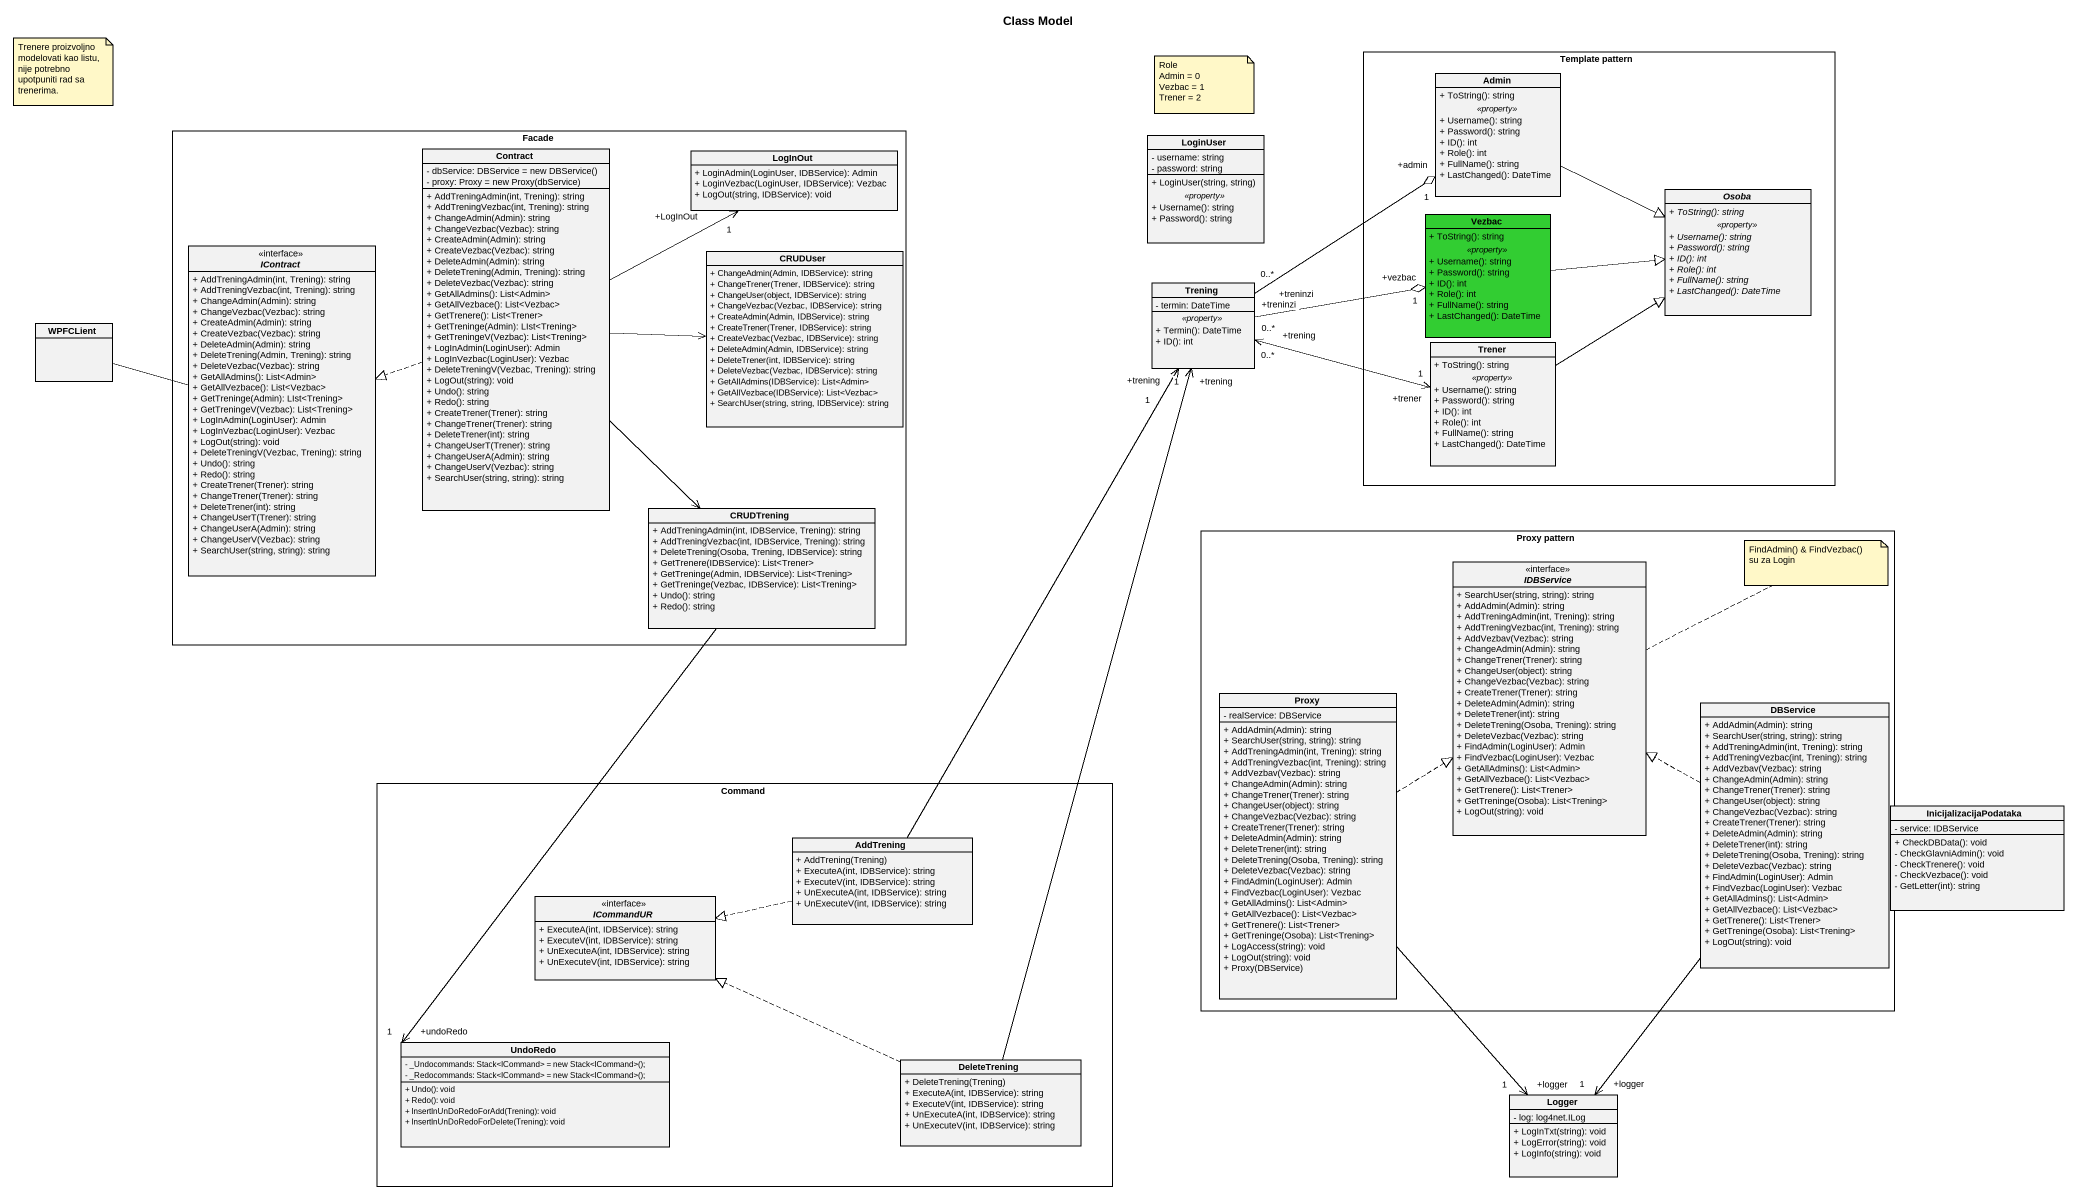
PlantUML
@startuml
title Class Model
hide circle
hide empty members
skinparam classAttributeIconSize 0
rectangle "Template pattern" as Template_pattern {
  class Admin {
    + ToString(): string
    .. <<property>> ..
    + Username(): string
    + Password(): string
    + ID(): int
    + Role(): int
    + FullName(): string
    + LastChanged(): DateTime
  }
  abstract class Osoba {
    {abstract} + ToString(): string
    .. <<property>> ..
    {abstract} + Username(): string
    {abstract} + Password(): string
    {abstract} + ID(): int
    {abstract} + Role(): int
    {abstract} + FullName(): string
    {abstract} + LastChanged(): DateTime
  }
  class Vezbac #32CD32 {
    + ToString(): string
    .. <<property>> ..
    + Username(): string
    + Password(): string
    + ID(): int
    + Role(): int
    + FullName(): string
    + LastChanged(): DateTime
  }
  class Trener {
    + ToString(): string
    .. <<property>> ..
    + Username(): string
    + Password(): string
    + ID(): int
    + Role(): int
    + FullName(): string
    + LastChanged(): DateTime
  }
}
rectangle Facade {
  class Contract {
    {field} - dbService: DBService = new DBService()
    {field} - proxy: Proxy = new Proxy(dbService)
    + AddTreningAdmin(int, Trening): string
    + AddTreningVezbac(int, Trening): string
    + ChangeAdmin(Admin): string
    + ChangeVezbac(Vezbac): string
    + CreateAdmin(Admin): string
    + CreateVezbac(Vezbac): string
    + DeleteAdmin(Admin): string
    + DeleteTrening(Admin, Trening): string
    + DeleteVezbac(Vezbac): string
    + GetAllAdmins(): List<Admin>
    + GetAllVezbace(): List<Vezbac>
    + GetTrenere(): List<Trener>
    + GetTreninge(Admin): LIst<Trening>
    + GetTreningeV(Vezbac): List<Trening>
    + LogInAdmin(LoginUser): Admin
    + LogInVezbac(LoginUser): Vezbac
    + DeleteTreningV(Vezbac, Trening): string
    + LogOut(string): void
    + Undo(): string
    + Redo(): string
    + CreateTrener(Trener): string
    + ChangeTrener(Trener): string
    + DeleteTrener(int): string
    + ChangeUserT(Trener): string
    + ChangeUserA(Admin): string
    + ChangeUserV(Vezbac): string
    + SearchUser(string, string): string
  }
  class LogInOut {
    + LoginAdmin(LoginUser, IDBService): Admin
    + LoginVezbac(LoginUser, IDBService): Vezbac
    + LogOut(string, IDBService): void
  }
  interface IContract {
    + AddTreningAdmin(int, Trening): string
    + AddTreningVezbac(int, Trening): string
    + ChangeAdmin(Admin): string
    + ChangeVezbac(Vezbac): string
    + CreateAdmin(Admin): string
    + CreateVezbac(Vezbac): string
    + DeleteAdmin(Admin): string
    + DeleteTrening(Admin, Trening): string
    + DeleteVezbac(Vezbac): string
    + GetAllAdmins(): List<Admin>
    + GetAllVezbace(): List<Vezbac>
    + GetTreninge(Admin): LIst<Trening>
    + GetTreningeV(Vezbac): List<Trening>
    + LogInAdmin(LoginUser): Admin
    + LogInVezbac(LoginUser): Vezbac
    + LogOut(string): void
    + DeleteTreningV(Vezbac, Trening): string
    + Undo(): string
    + Redo(): string
    + CreateTrener(Trener): string
    + ChangeTrener(Trener): string
    + DeleteTrener(int): string
    + ChangeUserT(Trener): string
    + ChangeUserA(Admin): string
    + ChangeUserV(Vezbac): string
    + SearchUser(string, string): string
  }
  class CRUDUser {
    + ChangeAdmin(Admin, IDBService): string
    + ChangeTrener(Trener, IDBService): string
    + ChangeUser(object, IDBService): string
    + ChangeVezbac(Vezbac, IDBService): string
    + CreateAdmin(Admin, IDBService): string
    + CreateTrener(Trener, IDBService): string
    + CreateVezbac(Vezbac, IDBService): string
    + DeleteAdmin(Admin, IDBService): string
    + DeleteTrener(int, IDBService): string
    + DeleteVezbac(Vezbac, IDBService): string
    + GetAllAdmins(IDBService): List<Admin>
    + GetAllVezbace(IDBService): List<Vezbac>
    + SearchUser(string, string, IDBService): string
  }
  class CRUDTrening {
    + AddTreningAdmin(int, IDBService, Trening): string
    + AddTreningVezbac(int, IDBService, Trening): string
    + DeleteTrening(Osoba, Trening, IDBService): string
    + GetTrenere(IDBService): List<Trener>
    + GetTreninge(Admin, IDBService): List<Trening>
    + GetTreninge(Vezbac, IDBService): List<Trening>
    + Undo(): string
    + Redo(): string
  }
}
class LoginUser {
  - username: string
  - password: string
  --
  + LoginUser(string, string)
  .. <<property>> ..
  + Username(): string
  + Password(): string
}
class Trening {
  - termin: DateTime
  .. <<property>> ..
  + Termin(): DateTime
  + ID(): int
}
class WPFCLient
rectangle "Proxy pattern" as Proxy_pattern {
  interface IDBService {
    + SearchUser(string, string): string
    + AddAdmin(Admin): string
    + AddTreningAdmin(int, Trening): string
    + AddTreningVezbac(int, Trening): string
    + AddVezbav(Vezbac): string
    + ChangeAdmin(Admin): string
    + ChangeTrener(Trener): string
    + ChangeUser(object): string
    + ChangeVezbac(Vezbac): string
    + CreateTrener(Trener): string
    + DeleteAdmin(Admin): string
    + DeleteTrener(int): string
    + DeleteTrening(Osoba, Trening): string
    + DeleteVezbac(Vezbac): string
    + FindAdmin(LoginUser): Admin
    + FindVezbac(LoginUser): Vezbac
    + GetAllAdmins(): List<Admin>
    + GetAllVezbace(): List<Vezbac>
    + GetTrenere(): List<Trener>
    + GetTreninge(Osoba): List<Trening>
    + LogOut(string): void
  }
  class Proxy {
    - realService: DBService
    + AddAdmin(Admin): string
    + SearchUser(string, string): string
    + AddTreningAdmin(int, Trening): string
    + AddTreningVezbac(int, Trening): string
    + AddVezbav(Vezbac): string
    + ChangeAdmin(Admin): string
    + ChangeTrener(Trener): string
    + ChangeUser(object): string
    + ChangeVezbac(Vezbac): string
    + CreateTrener(Trener): string
    + DeleteAdmin(Admin): string
    + DeleteTrener(int): string
    + DeleteTrening(Osoba, Trening): string
    + DeleteVezbac(Vezbac): string
    + FindAdmin(LoginUser): Admin
    + FindVezbac(LoginUser): Vezbac
    + GetAllAdmins(): List<Admin>
    + GetAllVezbace(): List<Vezbac>
    + GetTrenere(): List<Trener>
    + GetTreninge(Osoba): List<Trening>
    + LogAccess(string): void
    + LogOut(string): void
    + Proxy(DBService)
  }
  class DBService {
    + AddAdmin(Admin): string
    + SearchUser(string, string): string
    + AddTreningAdmin(int, Trening): string
    + AddTreningVezbac(int, Trening): string
    + AddVezbav(Vezbac): string
    + ChangeAdmin(Admin): string
    + ChangeTrener(Trener): string
    + ChangeUser(object): string
    + ChangeVezbac(Vezbac): string
    + CreateTrener(Trener): string
    + DeleteAdmin(Admin): string
    + DeleteTrener(int): string
    + DeleteTrening(Osoba, Trening): string
    + DeleteVezbac(Vezbac): string
    + FindAdmin(LoginUser): Admin
    + FindVezbac(LoginUser): Vezbac
    + GetAllAdmins(): List<Admin>
    + GetAllVezbace(): List<Vezbac>
    + GetTrenere(): List<Trener>
    + GetTreninge(Osoba): List<Trening>
    + LogOut(string): void
  }
}
rectangle Command {
  class AddTrening {
    + AddTrening(Trening)
    + ExecuteA(int, IDBService): string
    + ExecuteV(int, IDBService): string
    + UnExecuteA(int, IDBService): string
    + UnExecuteV(int, IDBService): string
  }
  interface ICommandUR {
    + ExecuteA(int, IDBService): string
    + ExecuteV(int, IDBService): string
    + UnExecuteA(int, IDBService): string
    + UnExecuteV(int, IDBService): string
  }
  class UndoRedo {
    {field} - _Undocommands: Stack<ICommand> = new Stack<ICommand>();
    {field} - _Redocommands: Stack<ICommand> = new Stack<ICommand>();
    + Undo(): void
    + Redo(): void
    + InsertInUnDoRedoForAdd(Trening): void
    + InsertInUnDoRedoForDelete(Trening): void
  }
  class DeleteTrening {
    + DeleteTrening(Trening)
    + ExecuteA(int, IDBService): string
    + ExecuteV(int, IDBService): string
    + UnExecuteA(int, IDBService): string
    + UnExecuteV(int, IDBService): string
  }
}
class InicijalizacijaPodataka {
  - service: IDBService
  + CheckDBData(): void
  - CheckGlavniAdmin(): void
  - CheckTrenere(): void
  - CheckVezbace(): void
  - GetLetter(int): string
}
class Logger {
  - log: log4net.ILog
  + LogInTxt(string): void
  + LogError(string): void
  + LogInfo(string): void
}
Admin -right-|> Osoba
Contract -right-> "+LogInOut\n1" LogInOut
Contract .left.|> IContract
Contract -right-> CRUDUser
Contract --> CRUDTrening
Vezbac -right-|> Osoba
Trening "+treninzi\n0..*" -up-o "+admin\n1" Admin
Trening "+treninzi\n0..*" -right-o "+vezbac\n1" Vezbac
Trening "+trening\n0..*" <-right-> "+trener\n1" Trener
WPFCLient -right- IContract
Trener -up-|> Osoba
CRUDTrening --> "+undoRedo\n1" UndoRedo
Proxy .up.|> IDBService
Proxy --> "+logger\n1" Logger
DBService .left.|> IDBService
DBService --> "+logger\n1" Logger
AddTrening -up-> "+trening\n1" Trening
AddTrening .left.|> ICommandUR
DeleteTrening -up-> "+trening\n1" Trening
DeleteTrening .left.|> ICommandUR
note as N1
  Trenere proizvoljno modelovati kao listu, nije potrebno upotpuniti rad sa trenerima.
end note
note as N2
  Role
  Admin = 0
  Vezbac = 1
  Trener = 2
end note
note right of IDBService : FindAdmin() & FindVezbac() su za Login
@enduml
